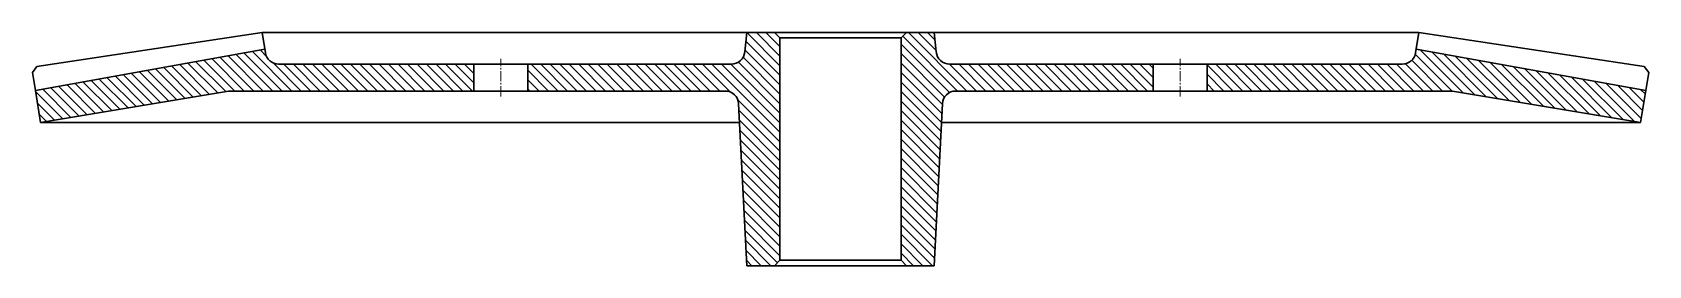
# Model space of a CAD drawing. Header units: millimetres. Extents: x 1822 to 2423, y 77 to 164.
import ezdxf

# ---------------------------------------------------------------- set-up
doc = ezdxf.new("R2010")
doc.units = ezdxf.units.MM
doc.header["$LTSCALE"] = 5
doc.header["$MEASUREMENT"] = 0
doc.linetypes.add('CENTER', pattern=[2, 1.25, -0.25, 0.25, -0.25])
doc.linetypes.add('CENTER2', pattern=[1.125, 0.75, -0.125, 0.125, -0.125])
doc.layers.add('AM_0', color=7, linetype='Continuous', lineweight=30)
doc.layers.add('AM_7', color=4, linetype='CENTER', lineweight=15)

msp = doc.modelspace()

# ---------------------------------------------------------------- hatches: boundary and pattern name
h = msp.add_hatch()
h.set_pattern_fill('ANSI31', color=1, scale=20, angle=90)
h.set_pattern_definition([(135, (2457.945, -1182.7065), (-1.767767, -1.767767), [])])
h.paths.add_polyline_path([(1822.73, 142.19), (1824.6, 130.34), (1894.58, 142, -0.0413), (1895.4, 142.06), (1985.8, 142.06), (1985.8, 152.06), (1913.19, 152.06, -0.368919), (1908.25, 156.28), (1908.05, 157.56)])
h.paths.add_polyline_path([(2005.8, 152.06), (2005.8, 142.06), (2079.19, 142.06, -0.399656), (2084.19, 137.31), (2087.2, 77.1), (2097.57, 77.1), (2099.57, 79.1), (2099.57, 161.78), (2097.57, 163.78), (2087.2, 163.78), (2086.48, 156.57, -0.385314), (2081.5, 152.06)])
h.paths.add_polyline_path([(2164.95, 142.06), (2238.34, 142.06), (2238.34, 152.06), (2162.64, 152.06, -0.385314), (2157.67, 156.57), (2156.95, 163.78), (2146.57, 163.78), (2144.57, 161.78), (2144.57, 79.1), (2146.57, 77.1), (2156.95, 77.1), (2159.96, 137.31, -0.399656)])
h.paths.add_polyline_path([(2258.34, 152.06), (2258.34, 142.06), (2348.74, 142.06, -0.0413), (2349.57, 142), (2419.54, 130.34), (2421.42, 142.19), (2336.09, 157.56), (2335.89, 156.28, -0.368919), (2330.95, 152.06)])

# ---------------------------------------------------------------- linework, layer by layer
at = {"layer": 'AM_0'}
for p, q in [((1823.26, 151.17), (1907.07, 163.78)), ((1907.07, 163.78), (1908.25, 156.28)), ((1907.07, 163.78), (2122.07, 163.78)), ((1985.8, 163.89), (1985.8, 163.78)), ((2005.8, 163.89), (2005.8, 163.78)), ((2087.2, 163.78), (2085.2, 163.78)), ((2086.48, 156.57), (2087.2, 163.78)), ((2099.57, 161.78), (2097.57, 163.78)), ((2337.08, 163.78), (2122.07, 163.78)), ((2144.57, 161.78), (2146.57, 163.78)), ((2156.95, 163.78), (2158.95, 163.78)), ((2157.67, 156.57), (2156.95, 163.78)), ((2238.34, 163.89), (2238.34, 163.78)), ((2258.34, 163.89), (2258.34, 163.78)), ((2337.08, 163.78), (2335.89, 156.28)), ((2420.89, 151.17), (2337.08, 163.78)), ((1822.73, 142.19), (1908.05, 157.56)), ((2099.57, 161.78), (2099.57, 79.1)), ((2099.57, 161.78), (2122.07, 161.78)), ((2144.57, 161.78), (2122.07, 161.78)), ((2144.57, 161.78), (2144.57, 79.1)), ((2421.42, 142.19), (2336.09, 157.56)), ((1823.26, 151.17), (1821.61, 148.9)), ((2081.5, 152.06), (1913.19, 152.06)), ((1985.8, 152.06), (1985.8, 142.06)), ((2005.8, 152.06), (2005.8, 142.06)), ((2162.64, 152.06), (2330.95, 152.06)), ((2238.34, 152.06), (2238.34, 142.06)), ((2258.34, 152.06), (2258.34, 142.06)), ((2420.89, 151.17), (2422.54, 148.9)), ((1821.61, 148.9), (1822.73, 142.19)), ((2422.54, 148.9), (2421.42, 142.19)), ((1822.73, 142.19), (1824.6, 130.34)), ((1894.58, 142), (1824.7, 130.35)), ((2079.19, 142.06), (1895.4, 142.06)), ((2164.95, 142.06), (2348.74, 142.06)), ((2349.57, 142), (2419.45, 130.35)), ((2421.42, 142.19), (2419.54, 130.34)), ((2084.19, 137.31), (2087.2, 77.1)), ((2159.96, 137.31), (2156.95, 77.1)), ((1824.6, 130.34), (2084.53, 130.34)), ((1985.8, 130.34), (1985.8, 130.23)), ((2005.8, 130.34), (2005.8, 130.23)), ((2419.54, 130.34), (2159.61, 130.34)), ((2238.34, 130.34), (2238.34, 130.23)), ((2258.34, 130.34), (2258.34, 130.23)), ((2099.57, 79.1), (2097.57, 77.1)), ((2099.57, 79.1), (2122.07, 79.1)), ((2144.57, 79.1), (2122.07, 79.1)), ((2144.57, 79.1), (2146.57, 77.1)), ((2087.2, 77.1), (2122.07, 77.1)), ((2156.95, 77.1), (2122.07, 77.1))]:
    msp.add_line(p, q, dxfattribs=at)
for centre, start, end in [((1913.19, 157.06), 189, 270), ((2081.5, 157.06), 270, 354.28941), ((2162.64, 157.06), 185.71059, 270), ((2330.95, 157.06), 270, 351), ((1895.4, 137.06), 90, 99.46), ((2079.19, 137.06), 2.86241, 90), ((2164.95, 137.06), 90, 177.13759), ((2348.74, 137.06), 80.54, 90)]:
    msp.add_arc(centre, 5, start, end, dxfattribs=at)
at = {"layer": 'AM_7', "linetype": 'CENTER2'}
for p, q in [((1995.8, 140.06), (1995.8, 154.06)), ((2248.34, 140.06), (2248.34, 154.06))]:
    msp.add_line(p, q, dxfattribs=at)

doc.saveas('drawing.dxf')
